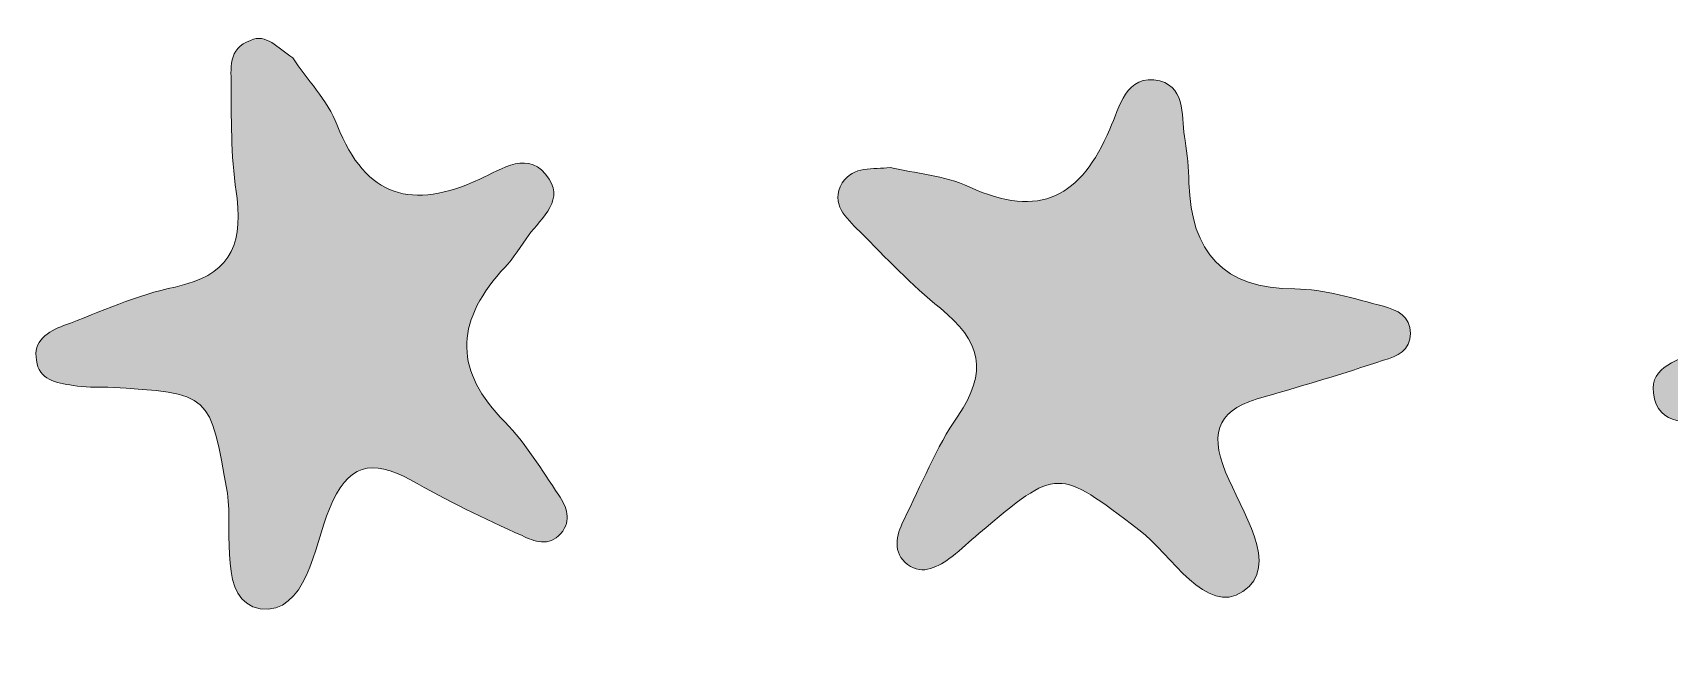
# Model space of a CAD drawing. Header units: inches. Extents: x 0.5 to 5.47, y 0.5 to 5.5.
# Drawn here: x 2.758 to 3.938, y 0.618 to 1.062 of the extents above; entities that cross this region are included whole.
import ezdxf

# ---------------------------------------------------------------- set-up
doc = ezdxf.new("R2010")
doc.units = ezdxf.units.IN
doc.header["$MEASUREMENT"] = 0
doc.layers.add('Calque 1', color=7, linetype='Continuous')

# ---------------------------------------------------------------- blocks, each defined once
blk = doc.blocks.new('block 11')
at = {"layer": 'Calque 1', "true_color": 0xcc7b26}
h = blk.add_hatch(color=32, dxfattribs=at)
h.dxf.hatch_style = 2
edge = h.paths.add_edge_path()
edge.add_spline(control_points=[(2.9458, 1.0444), (2.9556, 1.0292), (2.9708, 1.0139), (2.9778, 0.9958), (2.9986, 0.9431), (3.0319, 0.9347), (3.0806, 0.9569), (3.0958, 0.9639), (3.1167, 0.9792), (3.1306, 0.9569), (3.1417, 0.9403), (3.1222, 0.9264), (3.1139, 0.9139), (3.1083, 0.9056), (3.1028, 0.8972), (3.0958, 0.8903), (3.0625, 0.8528), (3.0625, 0.8181), (3.0986, 0.7819), (3.1139, 0.7667), (3.125, 0.7472), (3.1375, 0.7292), (3.1431, 0.7208), (3.1472, 0.7111), (3.1389, 0.7014), (3.1306, 0.6917), (3.1194, 0.6958), (3.1111, 0.7), (3.0833, 0.7125), (3.0569, 0.725), (3.0306, 0.7403), (3.0028, 0.7556), (2.9847, 0.7514), (2.9722, 0.7194), (2.9611, 0.6917), (2.9556, 0.6431), (2.9222, 0.6472), (2.8917, 0.6528), (2.9028, 0.7014), (2.8986, 0.7306), (2.8861, 0.8028), (2.8875, 0.8028), (2.8125, 0.8069), (2.8042, 0.8069), (2.7958, 0.8069), (2.7875, 0.8083), (2.775, 0.8097), (2.7625, 0.8125), (2.7611, 0.8264), (2.7583, 0.8403), (2.7694, 0.8472), (2.7806, 0.8514), (2.8069, 0.8611), (2.8333, 0.8736), (2.8611, 0.8792), (2.8986, 0.8875), (2.9097, 0.9069), (2.9056, 0.9431), (2.9014, 0.9694), (2.9014, 0.9958), (2.9014, 1.0236), (2.9014, 1.0361), (2.8986, 1.0514), (2.9153, 1.0569), (2.9264, 1.0625), (2.9347, 1.0514), (2.9458, 1.0444)], knot_values=[0, 0, 0, 0, 1, 1, 1, 2, 2, 2, 3, 3, 3, 4, 4, 4, 5, 5, 5, 6, 6, 6, 7, 7, 7, 8, 8, 8, 9, 9, 9, 10, 10, 10, 11, 11, 11, 12, 12, 12, 13, 13, 13, 14, 14, 14, 15, 15, 15, 16, 16, 16, 17, 17, 17, 18, 18, 18, 19, 19, 19, 20, 20, 20, 21, 21, 21, 22, 22, 22, 22], degree=3, periodic=1)
h = blk.add_hatch(color=32, dxfattribs=at)
h.dxf.hatch_style = 2
edge = h.paths.add_edge_path()
edge.add_spline(control_points=[(4.0556, 0.6444), (4.0528, 0.6625), (4.0458, 0.6833), (4.0472, 0.7028), (4.0514, 0.7583), (4.0236, 0.7806), (3.9708, 0.7819), (3.9542, 0.7819), (3.9292, 0.7778), (3.9264, 0.8028), (3.9236, 0.8222), (3.9458, 0.8264), (3.9597, 0.8347), (3.9681, 0.8403), (3.9778, 0.8444), (3.9861, 0.8486), (4.0319, 0.8681), (4.0472, 0.9), (4.0292, 0.9486), (4.0222, 0.9681), (4.0208, 0.9903), (4.0167, 1.0125), (4.0153, 1.0222), (4.0153, 1.0333), (4.0264, 1.0375), (4.0375, 1.0417), (4.0458, 1.0347), (4.0514, 1.0264), (4.0708, 1.0028), (4.0889, 0.9806), (4.1069, 0.9556), (4.1264, 0.9292), (4.1431, 0.9264), (4.1681, 0.95), (4.1903, 0.9708), (4.2167, 1.0125), (4.2431, 0.9931), (4.2681, 0.975), (4.2375, 0.9361), (4.2292, 0.9069), (4.2097, 0.8361), (4.2083, 0.8361), (4.2736, 0.8014), (4.2806, 0.7972), (4.2889, 0.7944), (4.2958, 0.7889), (4.3056, 0.7819), (4.3167, 0.775), (4.3125, 0.7611), (4.3083, 0.7472), (4.2958, 0.7458), (4.2833, 0.7472), (4.2556, 0.75), (4.2264, 0.75), (4.1986, 0.7569), (4.1611, 0.7653), (4.1417, 0.7528), (4.1306, 0.7181), (4.1222, 0.6931), (4.1111, 0.6681), (4.1, 0.6444), (4.0944, 0.6319), (4.0903, 0.6181), (4.0736, 0.6194), (4.0639, 0.6181), (4.0625, 0.6319), (4.0556, 0.6444)], knot_values=[0, 0, 0, 0, 1, 1, 1, 2, 2, 2, 3, 3, 3, 4, 4, 4, 5, 5, 5, 6, 6, 6, 7, 7, 7, 8, 8, 8, 9, 9, 9, 10, 10, 10, 11, 11, 11, 12, 12, 12, 13, 13, 13, 14, 14, 14, 15, 15, 15, 16, 16, 16, 17, 17, 17, 18, 18, 18, 19, 19, 19, 20, 20, 20, 21, 21, 21, 22, 22, 22, 22], degree=3, periodic=1)
h = blk.add_hatch(color=32, dxfattribs=at)
h.dxf.hatch_style = 2
edge = h.paths.add_edge_path()
edge.add_spline(control_points=[(3.3764, 0.9653), (3.3944, 0.9611), (3.4153, 0.9597), (3.4333, 0.9514), (3.4847, 0.9278), (3.5139, 0.9444), (3.5347, 0.9931), (3.5417, 1.0083), (3.5458, 1.0333), (3.5708, 1.0278), (3.5903, 1.0222), (3.5861, 1), (3.5889, 0.9847), (3.5903, 0.975), (3.5917, 0.9653), (3.5917, 0.9542), (3.5931, 0.9042), (3.6167, 0.8778), (3.6681, 0.8778), (3.6889, 0.8778), (3.7111, 0.8708), (3.7319, 0.8653), (3.7417, 0.8625), (3.7514, 0.8583), (3.7514, 0.8458), (3.7514, 0.8333), (3.7417, 0.8292), (3.7319, 0.8264), (3.7028, 0.8167), (3.675, 0.8083), (3.6458, 0.8), (3.6139, 0.7917), (3.6056, 0.7764), (3.6181, 0.7458), (3.6292, 0.7181), (3.6583, 0.6778), (3.6306, 0.6597), (3.6042, 0.6417), (3.5792, 0.6861), (3.5556, 0.7042), (3.4972, 0.7486), (3.4972, 0.75), (3.4403, 0.7014), (3.4333, 0.6958), (3.4278, 0.6903), (3.4208, 0.6847), (3.4111, 0.6778), (3.4, 0.6708), (3.3889, 0.6792), (3.3778, 0.6875), (3.3806, 0.7), (3.3861, 0.7111), (3.3986, 0.7361), (3.4097, 0.7639), (3.425, 0.7861), (3.4472, 0.8181), (3.4417, 0.8403), (3.4125, 0.8639), (3.3917, 0.8806), (3.3736, 0.9), (3.3542, 0.9194), (3.3444, 0.9292), (3.3333, 0.9389), (3.3417, 0.9542), (3.35, 0.9667), (3.3639, 0.9639), (3.3764, 0.9653)], knot_values=[0, 0, 0, 0, 1, 1, 1, 2, 2, 2, 3, 3, 3, 4, 4, 4, 5, 5, 5, 6, 6, 6, 7, 7, 7, 8, 8, 8, 9, 9, 9, 10, 10, 10, 11, 11, 11, 12, 12, 12, 13, 13, 13, 14, 14, 14, 15, 15, 15, 16, 16, 16, 17, 17, 17, 18, 18, 18, 19, 19, 19, 20, 20, 20, 21, 21, 21, 22, 22, 22, 22], degree=3, periodic=1)
at = {"layer": 'Calque 1', "lineweight": 0}
for points in [[(2.9458, 1.0444), (2.9556, 1.0292), (2.9708, 1.0139), (2.9778, 0.9958), (2.9986, 0.9431), (3.0319, 0.9347), (3.0806, 0.9569), (3.0958, 0.9639), (3.1167, 0.9792), (3.1306, 0.9569), (3.1417, 0.9403), (3.1222, 0.9264), (3.1139, 0.9139), (3.1083, 0.9056), (3.1028, 0.8972), (3.0958, 0.8903), (3.0625, 0.8528), (3.0625, 0.8181), (3.0986, 0.7819), (3.1139, 0.7667), (3.125, 0.7472), (3.1375, 0.7292), (3.1431, 0.7208), (3.1472, 0.7111), (3.1389, 0.7014), (3.1306, 0.6917), (3.1194, 0.6958), (3.1111, 0.7), (3.0833, 0.7125), (3.0569, 0.725), (3.0306, 0.7403), (3.0028, 0.7556), (2.9847, 0.7514), (2.9722, 0.7194), (2.9611, 0.6917), (2.9556, 0.6431), (2.9222, 0.6472), (2.8917, 0.6528), (2.9028, 0.7014), (2.8986, 0.7306), (2.8861, 0.8028), (2.8875, 0.8028), (2.8125, 0.8069), (2.8042, 0.8069), (2.7958, 0.8069), (2.7875, 0.8083), (2.775, 0.8097), (2.7625, 0.8125), (2.7611, 0.8264), (2.7583, 0.8403), (2.7694, 0.8472), (2.7806, 0.8514), (2.8069, 0.8611), (2.8333, 0.8736), (2.8611, 0.8792), (2.8986, 0.8875), (2.9097, 0.9069), (2.9056, 0.9431), (2.9014, 0.9694), (2.9014, 0.9958), (2.9014, 1.0236), (2.9014, 1.0361), (2.8986, 1.0514), (2.9153, 1.0569), (2.9264, 1.0625), (2.9347, 1.0514), (2.9458, 1.0444)], [(4.0556, 0.6444), (4.0528, 0.6625), (4.0458, 0.6833), (4.0472, 0.7028), (4.0514, 0.7583), (4.0236, 0.7806), (3.9708, 0.7819), (3.9542, 0.7819), (3.9292, 0.7778), (3.9264, 0.8028), (3.9236, 0.8222), (3.9458, 0.8264), (3.9597, 0.8347), (3.9681, 0.8403), (3.9778, 0.8444), (3.9861, 0.8486), (4.0319, 0.8681), (4.0472, 0.9), (4.0292, 0.9486), (4.0222, 0.9681), (4.0208, 0.9903), (4.0167, 1.0125), (4.0153, 1.0222), (4.0153, 1.0333), (4.0264, 1.0375), (4.0375, 1.0417), (4.0458, 1.0347), (4.0514, 1.0264), (4.0708, 1.0028), (4.0889, 0.9806), (4.1069, 0.9556), (4.1264, 0.9292), (4.1431, 0.9264), (4.1681, 0.95), (4.1903, 0.9708), (4.2167, 1.0125), (4.2431, 0.9931), (4.2681, 0.975), (4.2375, 0.9361), (4.2292, 0.9069), (4.2097, 0.8361), (4.2083, 0.8361), (4.2736, 0.8014), (4.2806, 0.7972), (4.2889, 0.7944), (4.2958, 0.7889), (4.3056, 0.7819), (4.3167, 0.775), (4.3125, 0.7611), (4.3083, 0.7472), (4.2958, 0.7458), (4.2833, 0.7472), (4.2556, 0.75), (4.2264, 0.75), (4.1986, 0.7569), (4.1611, 0.7653), (4.1417, 0.7528), (4.1306, 0.7181), (4.1222, 0.6931), (4.1111, 0.6681), (4.1, 0.6444), (4.0944, 0.6319), (4.0903, 0.6181), (4.0736, 0.6194), (4.0639, 0.6181), (4.0625, 0.6319), (4.0556, 0.6444)], [(3.3764, 0.9653), (3.3944, 0.9611), (3.4153, 0.9597), (3.4333, 0.9514), (3.4847, 0.9278), (3.5139, 0.9444), (3.5347, 0.9931), (3.5417, 1.0083), (3.5458, 1.0333), (3.5708, 1.0278), (3.5903, 1.0222), (3.5861, 1), (3.5889, 0.9847), (3.5903, 0.975), (3.5917, 0.9653), (3.5917, 0.9542), (3.5931, 0.9042), (3.6167, 0.8778), (3.6681, 0.8778), (3.6889, 0.8778), (3.7111, 0.8708), (3.7319, 0.8653), (3.7417, 0.8625), (3.7514, 0.8583), (3.7514, 0.8458), (3.7514, 0.8333), (3.7417, 0.8292), (3.7319, 0.8264), (3.7028, 0.8167), (3.675, 0.8083), (3.6458, 0.8), (3.6139, 0.7917), (3.6056, 0.7764), (3.6181, 0.7458), (3.6292, 0.7181), (3.6583, 0.6778), (3.6306, 0.6597), (3.6042, 0.6417), (3.5792, 0.6861), (3.5556, 0.7042), (3.4972, 0.7486), (3.4972, 0.75), (3.4403, 0.7014), (3.4333, 0.6958), (3.4278, 0.6903), (3.4208, 0.6847), (3.4111, 0.6778), (3.4, 0.6708), (3.3889, 0.6792), (3.3778, 0.6875), (3.3806, 0.7), (3.3861, 0.7111), (3.3986, 0.7361), (3.4097, 0.7639), (3.425, 0.7861), (3.4472, 0.8181), (3.4417, 0.8403), (3.4125, 0.8639), (3.3917, 0.8806), (3.3736, 0.9), (3.3542, 0.9194), (3.3444, 0.9292), (3.3333, 0.9389), (3.3417, 0.9542), (3.35, 0.9667), (3.3639, 0.9639), (3.3764, 0.9653)]]:
    blk.add_open_spline(points, degree=3, knots=[0, 0, 0, 0, 1, 1, 1, 2, 2, 2, 3, 3, 3, 4, 4, 4, 5, 5, 5, 6, 6, 6, 7, 7, 7, 8, 8, 8, 9, 9, 9, 10, 10, 10, 11, 11, 11, 12, 12, 12, 13, 13, 13, 14, 14, 14, 15, 15, 15, 16, 16, 16, 17, 17, 17, 18, 18, 18, 19, 19, 19, 20, 20, 20, 21, 21, 21, 22, 22, 22, 22], dxfattribs=at)
blk = doc.blocks.new('block 2')
at = {"layer": 'Calque 1'}
blk.add_blockref('block 11', (0, 0), dxfattribs=at)

msp = doc.modelspace()

# ---------------------------------------------------------------- block references
at = {"layer": 'Calque 1'}
msp.add_blockref('block 2', (0, 0), dxfattribs=at)

doc.saveas('drawing.dxf')
